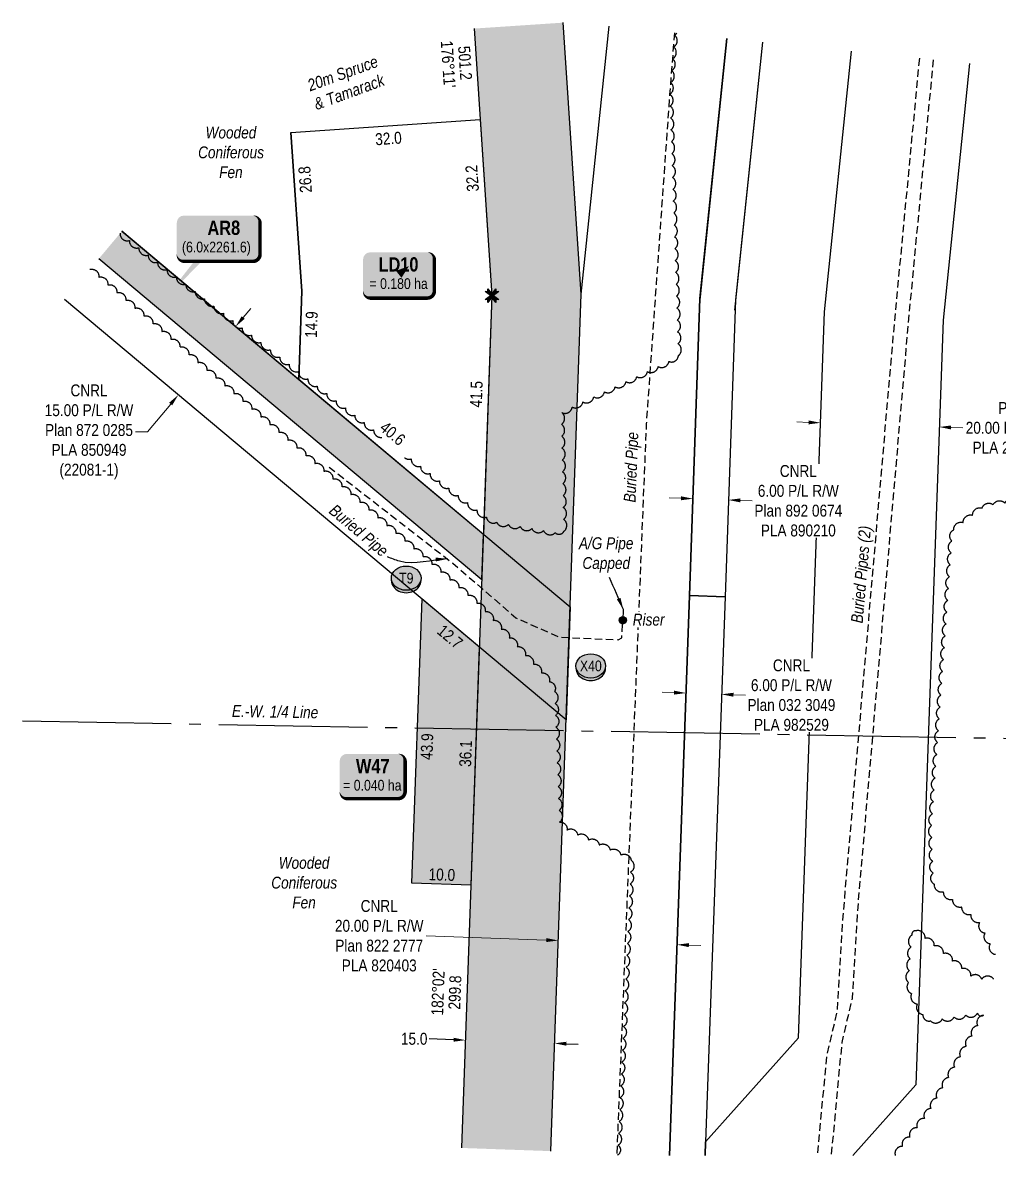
# Model space of a CAD drawing. Extents: x 406232 to 435383, y 6039561 to 6052989.
# Drawn here: x 427700 to 428521, y 6042426 to 6043379 of the extents above; entities that cross this region are included whole.
import ezdxf
from ezdxf.enums import TextEntityAlignment as Align

# ---------------------------------------------------------------- set-up
doc = ezdxf.new("R2010")
doc.units = 0
doc.header["$LTSCALE"] = 5
doc.header["$PDSIZE"] = 0.5
for name, pattern in [('0', [1, 1, 0]), ('foc-QUARTERLINE', [33, 25, -3, 2, -3]), ('UG_PIPE', [1.875, 1.25, -0.625])]:
    doc.linetypes.add(name, pattern=pattern)
doc.layers.get('Defpoints').update_dxf_attribs({"color": 9})
doc.layers.add('AS-GENERAL', color=48, linetype='Continuous', lineweight=18)
doc.layers.add('F-RW-T', color=190, linetype='Continuous', lineweight=9)
for name, color, linetype in [('AS-PIPE-AG', 44, 'Continuous'), ('AS-PIPE-UG', 44, 'UG_PIPE'), ('AS-PIPE-UG-T', 44, 'Continuous'), ('AS-SYMBOL', 7, 'Continuous'), ('F-RW', 190, 'Continuous'), ('L-BD', 7, 'Continuous'), ('L-MON', 1, 'Continuous'), ('L-SECQ', 8, 'foc-QUARTERLINE'), ('P-BUFFER-H 100m', 191, 'Continuous'), ('P-CROSSINGS', 250, 'Continuous'), ('P-PROPOSED', 10, 'Continuous'), ('P-PROPOSED-H', 21, 'Continuous'), ('P-TEMP-BLOCKS', 250, 'Continuous'), ('P-TEMP-H', 41, 'Continuous'), ('P-TEMP_LOG DECK', 46, 'Continuous'), ('P-TEMP_WORKSPACE', 46, 'Continuous'), ('P-TXT', 4, 'Continuous'), ('P-WORKAREA', 113, 'Continuous'), ('P-WORKAREA-H', 111, 'Continuous'), ('T-BUSH', 110, '0'), ('T-BUSH-T', 110, 'Continuous'), ('WETLAND-T', 146, 'Continuous')]:
    doc.layers.add(name, color=color, linetype=linetype)
doc.styles.add('80', font='ARIALN.TTF', dxfattribs={"height": 10})
doc.styles.add('80CG', font='ARIALN.TTF', dxfattribs={"height": 10})
doc.styles.add('80L', font='ARIALN.TTF', dxfattribs={"height": 10})
doc.styles.add('BOLD', font='ARIALNB.TTF')
doc.styles.add('Crossing', font='ARIALN.TTF', dxfattribs={"height": 10})
doc.dimstyles.new('Compass 5 000', dxfattribs={"dimscale": 5, "dimtxt": 9, "dimasz": 2, "dimexe": 0.2, "dimexo": 0.0625, "dimgap": 0.5, "dimtad": 0, "dimtih": 1, "dimtoh": 1, "dimzin": 0, "dimdsep": 46, "dimtxsty": '80CG', "dimcen": 0.1, "dimse1": 1, "dimse2": 1, "dimclrd": 256, "dimclrt": 256, "dimaunit": 1, "dimadec": 4, "dimazin": 0, "dimtfac": 0.06, "dimtofl": 0, "dimtmove": 0, "dimatfit": 1, "dimfxl": 0.2, "dimtolj": 1, "dimtzin": 0, "dimlwd": -1, "dimarcsym": 0})

# ---------------------------------------------------------------- blocks, each defined once
blk = doc.blocks.new('*U538')
h = blk.add_hatch(color=191)
edge = h.paths.add_edge_path()
edge.add_line((-21.5, -19.15), (21.5, -19.15))
edge.add_arc((21.5, -13.15), 6, 270, 360)
edge.add_line((27.5, -13.15), (27.5, 12.5))
edge.add_arc((21.5, 12.5), 6, 0, 90)
edge.add_line((21.5, 18.5), (-21.5, 18.5))
edge.add_arc((-21.5, 12.5), 6, 90, 180)
edge.add_line((-27.5, 12.5), (-27.5, -13.15))
edge.add_arc((-21.5, -13.15), 6, 180, 270)
at = {"color": 250, "flags": 128}
blk.add_lwpolyline([(-21.5, -19.15, 3, 3, 0), (21.5, -19.15, 3, 3, 0.414214), (27.5, -13.15, 3, 3, 0), (27.5, 12.5, 3, 0, 0.414214), (21.5, 18.5, 0, 0, 0), (-21.5, 18.5, 0, 0, 0.414214), (-27.5, 12.5, 0, 0, 0), (-27.5, -13.15, 0, 3, 0.414214)], format="xyseb", close=True, dxfattribs=at)
at = {"flags": 128}
blk.add_lwpolyline([(3.22, -14.8, 0, 7.5, 0), (0, 0, 0, 0, 0)], format="xyseb", dxfattribs=at)
at = {"color": 250}
for tag, p, height, style in [('TEMP_AREA_W1_001', (-9.21, 2.24), 12, 'BOLD'), ('ENTER_TEXT_001', (-30.66, -12.47), 9, '80')]:
    blk.add_attdef(tag, p, '', height=height, dxfattribs=dict(at, style=style))
blk = doc.blocks.new('*D614')
at = {"layer": 'Defpoints', "color": 0, "transparency": 16777216}
for p in [(427824.12, 6043169.4), (427775.97, 6043111.95), (427830.71, 6043066.07)]:
    blk.add_point(p, dxfattribs=at)
at = {"layer": 'F-RW-T', "transparency": 16777216}
for p, q in [((427885.28, 6043131.19), (427891.71, 6043138.85)), ((427824.28, 6043058.41), (427804.68, 6043035.02)), ((427804.68, 6043035.02), (427794.68, 6043035.02))]:
    blk.add_line(p, q, dxfattribs=at)
for points in [[(427884.01, 6043132.26), (427886.56, 6043130.12), (427878.86, 6043123.52)], [(427823, 6043059.48), (427825.56, 6043057.33), (427830.71, 6043066.07)]]:
    blk.add_solid(points, dxfattribs=at)
at = {"layer": 'F-RW-T', "transparency": 16777216, "insert": (427755.6, 6043035.02), "char_height": 10, "attachment_point": 5, "style": '80CG'}
blk.add_mtext('\\A1;CNRL\\P15.00 P/L R/W\\PPlan 872 0285\\PPLA 850949\\P(22081-1)', dxfattribs=at)
blk = doc.blocks.new('RISER')
h = blk.add_hatch(color=255)
h.dxf.hatch_style = 1
edge = h.paths.add_edge_path()
edge.add_arc((0, 0), 0.7, 0, 360)
blk.add_hatch(color=48).paths.add_polyline_path([(0.58, -0.15), (-0.58, -0.15, 0.774597)])
at = {"color": 48}
blk.add_line((-0.58, -0.15), (0.58, -0.15), dxfattribs=at)
blk.add_circle((0, 0), 0.6, dxfattribs=at)
blk = doc.blocks.new('TEMP')
h = blk.add_hatch(color=255)
h.dxf.hatch_style = 1
h.paths.add_polyline_path([(0, 0.25), (-0.67, 1.15), (-0.67, 0.67), (-1.15, 0.67), (-0.25, 0), (-1.15, -0.67), (-0.67, -0.67), (-0.67, -1.15), (0, -0.25), (0.67, -1.15), (0.67, -0.67), (1.15, -0.67), (0.25, 0), (1.15, 0.67), (0.67, 0.67), (0.67, 1.15)])
h.paths.add_polyline_path([(0.57, 0.85), (0.57, 0.57), (0.85, 0.57), (0.08, 0), (0.85, -0.57), (0.57, -0.57), (0.57, -0.85), (0, -0.08), (-0.57, -0.85), (-0.57, -0.57), (-0.85, -0.57), (-0.08, 0), (-0.85, 0.57), (-0.57, 0.57), (-0.57, 0.85), (0, 0.08)], flags=16)
h = blk.add_hatch(color=1)
h.dxf.hatch_style = 1
h.paths.add_polyline_path([(0, 0.08), (-0.57, 0.85), (-0.57, 0.57), (-0.85, 0.57), (-0.08, 0), (-0.85, -0.57), (-0.57, -0.57), (-0.57, -0.85), (0, -0.08), (0.57, -0.85), (0.57, -0.57), (0.85, -0.57), (0.08, 0), (0.85, 0.57), (0.57, 0.57), (0.57, 0.85)])
at = {"color": 1}
for p, q in [((-0.08, 0), (0.08, 0)), ((0, 0.08), (0, -0.08))]:
    blk.add_line(p, q, dxfattribs=at)
at = {"color": 255, "flags": 128}
blk.add_lwpolyline([(-0.25, 0), (-1.15, 0.67), (-0.67, 0.67), (-0.67, 1.15), (0, 0.25), (0.67, 1.15), (0.67, 0.67), (1.15, 0.67), (0.25, 0), (1.15, -0.67), (0.67, -0.67), (0.67, -1.15), (0, -0.25), (-0.67, -1.15), (-0.67, -0.67), (-1.15, -0.67)], close=True, dxfattribs=at)
at = {"color": 1, "flags": 128}
blk.add_lwpolyline([(-0.08, 0), (-0.85, 0.57), (-0.57, 0.57), (-0.57, 0.85), (0, 0.08), (0.57, 0.85), (0.57, 0.57), (0.85, 0.57), (0.08, 0), (0.85, -0.57), (0.57, -0.57), (0.57, -0.85), (0, -0.08), (-0.57, -0.85), (-0.57, -0.57), (-0.85, -0.57)], close=True, dxfattribs=at)
blk = doc.blocks.new('*U616')
h = blk.add_hatch(color=191)
edge = h.paths.add_edge_path()
edge.add_line((-24, -20), (24, -20))
edge.add_arc((24, -14), 6, 270, 360)
edge.add_line((30, -14), (30, 12.5))
edge.add_arc((24, 12.5), 6, 0, 90)
edge.add_line((24, 18.5), (-24, 18.5))
edge.add_arc((-24, 12.5), 6, 90, 180)
edge.add_line((-30, 12.5), (-30, -14))
edge.add_arc((-24, -14), 6, 180, 270)
at = {"color": 250, "flags": 128}
blk.add_lwpolyline([(-24, -20, 3, 3, 0), (24, -20, 3, 3, 0.414214), (30, -14, 3, 3, 0), (30, 12.5, 3, 0, 0.414214), (24, 18.5, 0, 0, 0), (-24, 18.5, 0, 0, 0.414214), (-30, 12.5, 0, 0, 0), (-30, -14, 0, 3, 0.414214)], format="xyseb", close=True, dxfattribs=at)
at = {"flags": 128}
blk.add_lwpolyline([(8.67, 6.9, 0, 7.5, 0), (0, 0, 0, 0, 0)], format="xyseb", dxfattribs=at)
at = {"color": 250}
for tag, p, height, style in [('TEMP_AREA_W1_001', (-9.21, 2.24), 12, 'BOLD'), ('ENTER_TEXT_001', (-30.66, -12.47), 9, '80')]:
    blk.add_attdef(tag, p, '', height=height, dxfattribs=dict(at, style=style))
blk = doc.blocks.new('*D618')
at = {"layer": 'Defpoints', "color": 0, "transparency": 16777216}
for p in [(428150.19, 6042607.2), (428150.23, 6042608.22), (428250.12, 6042604.67)]:
    blk.add_point(p, dxfattribs=at)
at = {"layer": 'F-RW-T', "transparency": 16777216}
for p, q in [((428140.2, 6042607.56), (428039.19, 6042611.15)), ((428260.08, 6042603.29), (428270.07, 6042602.94))]:
    blk.add_line(p, q, dxfattribs=at)
for points in [[(428140.26, 6042609.22), (428140.14, 6042605.89), (428150.19, 6042607.2)], [(428260.14, 6042604.96), (428260.02, 6042601.63), (428250.09, 6042603.65)]]:
    blk.add_solid(points, dxfattribs=at)
at = {"layer": 'F-RW-T', "transparency": 16777216, "insert": (427999.65, 6042611.15), "char_height": 10, "attachment_point": 5, "style": '80CG'}
blk.add_mtext('\\A1;CNRL\\P20.00 P/L R/W\\PPlan 822 2777\\PPLA 820403', dxfattribs=at)
blk = doc.blocks.new('*D619')
at = {"layer": 'Defpoints', "color": 0, "transparency": 16777216}
for p in [(428257.96, 6042825.12), (428287.93, 6042824.05), (428287.58, 6042814.24)]:
    blk.add_point(p, dxfattribs=at)
at = {"layer": 'F-RW-T', "transparency": 16777216}
for p, q in [((428247.62, 6042815.67), (428237.63, 6042816.02)), ((428297.58, 6042813.89), (428307.57, 6042813.53))]:
    blk.add_line(p, q, dxfattribs=at)
for points in [[(428247.68, 6042817.33), (428247.56, 6042814), (428257.62, 6042815.31)], [(428297.64, 6042815.55), (428297.52, 6042812.22), (428287.58, 6042814.24)]]:
    blk.add_solid(points, dxfattribs=at)
at = {"layer": 'F-RW-T', "transparency": 16777216, "insert": (428346.32, 6042813.53), "char_height": 10, "attachment_point": 5, "style": '80CG', "bg_fill": 3, "box_fill_scale": 1.1, "bg_fill_color": 256, "bg_fill_true_color": 13158600, "bg_fill_transparency": 0}
blk.add_mtext('\\A1;CNRL\\P6.00 P/L R/W\\PPlan 032 3049\\PPLA 982529', dxfattribs=at)
blk = doc.blocks.new('*D620')
at = {"layer": 'Defpoints', "color": 0, "transparency": 16777216}
for p in [(428293.4, 6042977.7), (428262.6, 6042955.58), (428292.57, 6042954.52)]:
    blk.add_point(p, dxfattribs=at)
at = {"layer": 'F-RW-T', "transparency": 16777216}
for p, q in [((428253.44, 6042979.12), (428243.44, 6042979.48)), ((428303.39, 6042977.34), (428313.38, 6042976.99))]:
    blk.add_line(p, q, dxfattribs=at)
for points in [[(428253.5, 6042980.79), (428253.38, 6042977.46), (428263.43, 6042978.77)], [(428303.45, 6042979.01), (428303.33, 6042975.68), (428293.4, 6042977.7)]]:
    blk.add_solid(points, dxfattribs=at)
at = {"layer": 'F-RW-T', "transparency": 16777216, "insert": (428352.11, 6042976.99), "char_height": 10, "attachment_point": 5, "style": '80CG', "bg_fill": 3, "box_fill_scale": 1.1, "bg_fill_color": 256, "bg_fill_true_color": 13158600, "bg_fill_transparency": 0}
blk.add_mtext('\\A1;CNRL\\P6.00 P/L R/W\\PPlan 892 0674\\PPLA 890210', dxfattribs=at)
blk = doc.blocks.new('*D621')
at = {"layer": 'Defpoints', "color": 0, "transparency": 16777216}
for p in [(428371.45, 6043063.07), (428471.34, 6043059.52), (428470.61, 6043039.06)]:
    blk.add_point(p, dxfattribs=at)
at = {"layer": 'F-RW-T', "transparency": 16777216}
for p, q in [((428360.73, 6043042.97), (428350.73, 6043043.32)), ((428480.6, 6043038.7), (428490.6, 6043038.35))]:
    blk.add_line(p, q, dxfattribs=at)
for points in [[(428360.78, 6043044.63), (428360.67, 6043041.3), (428370.72, 6043042.61)], [(428480.66, 6043040.37), (428480.54, 6043037.04), (428470.61, 6043039.06)]]:
    blk.add_solid(points, dxfattribs=at)
at = {"layer": 'F-RW-T', "transparency": 16777216, "insert": (428530.14, 6043038.35), "char_height": 10, "attachment_point": 5, "style": '80CG'}
blk.add_mtext('\\A1;PGI\\P20.00 P/L R/W\\PPLA 240422', dxfattribs=at)
blk = doc.blocks.new('*D622')
at = {"layer": 'Defpoints', "color": 0, "transparency": 16777216}
for p in [(428072.24, 6042524.48), (428072.2, 6042523.38), (428147.16, 6042521.81)]:
    blk.add_point(p, dxfattribs=at)
at = {"layer": 'P-TXT', "transparency": 16777216}
for p, q in [((428062.21, 6042523.73), (428041.8, 6042524.46)), ((428157.11, 6042520.36), (428167.11, 6042520))]:
    blk.add_line(p, q, dxfattribs=at)
for points in [[(428062.27, 6042525.4), (428062.15, 6042522.07), (428072.2, 6042523.38)], [(428157.17, 6042522.02), (428157.05, 6042518.69), (428147.12, 6042520.71)]]:
    blk.add_solid(points, dxfattribs=at)
at = {"layer": 'P-TXT', "transparency": 16777216, "insert": (428029.05, 6042524.46), "char_height": 10, "attachment_point": 5, "style": '80CG'}
blk.add_mtext('\\A1;15.0', dxfattribs=at)
blk = doc.blocks.new('xing3')
h = blk.add_hatch(color=250)
h.dxf.hatch_style = 1
edge = h.paths.add_edge_path()
edge.add_ellipse((0, -2.05), major_axis=(-12.5, 0), ratio=0.816297, start_angle=0, end_angle=180)
edge.add_line((12.5, -2.05), (12.5, 0))
edge.add_ellipse((0, 0), major_axis=(-12.5, 0), ratio=0.816297, start_angle=0, end_angle=180, ccw=False)
edge.add_line((-12.5, 0), (-12.5, -2.05))
at = {"layer": 'P-BUFFER-H 100m'}
h = blk.add_hatch(color=256, dxfattribs=at)
h.dxf.hatch_style = 1
edge = h.paths.add_edge_path()
edge.add_ellipse((0, 0), major_axis=(-12.5, 0), ratio=0.816297, start_angle=0, end_angle=360)
at = {"color": 250}
blk.add_ellipse((0, 0), major_axis=(-12.5, 0), ratio=0.816297, dxfattribs=at)
blk.add_ellipse((0, -2.05), major_axis=(-12.5, 0), ratio=0.816297, start_param=0, end_param=3.141593, dxfattribs=at)
at = {"color": 250, "style": 'Crossing'}
blk.add_attdef('CROSSING', text='', height=9, dxfattribs=at).set_placement((0.09, 0.02), align=Align.MIDDLE_CENTER)
at = {"color": 250, "style": 'Crossing', "flags": 1}
for tag, p in [('OWNER', (0.09, -12.49)), ('DESCRIPTION', (0.09, -25.77)), ('LOCATION', (0.09, -39.3)), ('DWG_REF', (0.09, -52.84))]:
    blk.add_attdef(tag, text='', height=9, dxfattribs=at).set_placement(p, align=Align.MIDDLE_CENTER)
blk = doc.blocks.new('xing2')
h = blk.add_hatch(color=50)
h.dxf.hatch_style = 1
edge = h.paths.add_edge_path()
edge.add_ellipse((0, 0), major_axis=(-12.5, 0), ratio=0.816297, start_angle=0, end_angle=360)
h = blk.add_hatch(color=250)
h.dxf.hatch_style = 1
edge = h.paths.add_edge_path()
edge.add_ellipse((0, -2.05), major_axis=(-12.5, 0), ratio=0.816297, start_angle=0, end_angle=180)
edge.add_line((12.5, -2.05), (12.5, 0))
edge.add_ellipse((0, 0), major_axis=(-12.5, 0), ratio=0.816297, start_angle=0, end_angle=180, ccw=False)
edge.add_line((-12.5, 0), (-12.5, -2.05))
at = {"color": 250}
blk.add_ellipse((0, 0), major_axis=(-12.5, 0), ratio=0.816297, dxfattribs=at)
blk.add_ellipse((0, -2.05), major_axis=(-12.5, 0), ratio=0.816297, start_param=0, end_param=3.141593, dxfattribs=at)
at = {"color": 250, "style": 'Crossing'}
blk.add_attdef('CROSSING', text='', height=9, dxfattribs=at).set_placement((0.09, 0.02), align=Align.MIDDLE_CENTER)
at = {"color": 250, "style": 'Crossing', "flags": 1}
for tag, p in [('OWNER', (0.09, -12.49)), ('DESCRIPTION', (0.09, -25.77)), ('LOCATION', (0.09, -39.3)), ('DWG_REF', (0.09, -52.84))]:
    blk.add_attdef(tag, text='', height=9, dxfattribs=at).set_placement(p, align=Align.MIDDLE_CENTER)
blk = doc.blocks.new('*U1080')
h = blk.add_hatch(color=111)
edge = h.paths.add_edge_path()
edge.add_line((-29, -20), (29, -20))
edge.add_arc((29, -14), 6, 270, 360)
edge.add_line((35, -14), (35, 12.5))
edge.add_arc((29, 12.5), 6, 0, 90)
edge.add_line((29, 18.5), (-29, 18.5))
edge.add_arc((-29, 12.5), 6, 90, 180)
edge.add_line((-35, 12.5), (-35, -14))
edge.add_arc((-29, -14), 6, 180, 270)
at = {"color": 250, "flags": 128}
blk.add_lwpolyline([(-29, -20, 3, 3, 0), (29, -20, 3, 3, 0.414214), (35, -14, 3, 3, 0), (35, 12.5, 3, 0, 0.414214), (29, 18.5, 0, 0, 0), (-29, 18.5, 0, 0, 0.414214), (-35, 12.5, 0, 0, 0), (-35, -14, 0, 3, 0.414214)], format="xyseb", close=True, dxfattribs=at)
at = {"flags": 128}
blk.add_lwpolyline([(-46.27, -53.14, 0, 7.5, 0), (0, 0, 0, 0, 0)], format="xyseb", dxfattribs=at)
at = {"color": 250}
for tag, p, height, style in [('TEMP_AREA_W1_001', (-9.21, 2.24), 12, 'BOLD'), ('ENTER_TEXT_001', (-30.66, -12.47), 9, '80')]:
    blk.add_attdef(tag, p, '', height=height, dxfattribs=dict(at, style=style))

msp = doc.modelspace()

# ---------------------------------------------------------------- hatches: boundary and pattern name
at = {"layer": 'P-PROPOSED-H'}
h = msp.add_hatch(color=256, dxfattribs=at)
h.dxf.hatch_style = 1
h.paths.add_polyline_path([(428068.974, 6042432.703), (428143.893, 6042430.038), (428169.529, 6043150.721), (428154.317, 6043379.155), (428079.517, 6043374.175), (428094.474, 6043149.56)])
at = {"layer": 'P-TEMP-H'}
h = msp.add_hatch(color=256, dxfattribs=at)
h.dxf.hatch_style = 1
h.paths.add_polyline_path([(427925.267, 6043286.715), (427934.575, 6043153.198), (427931.937, 6043079.038), (428087.333, 6042948.798), (428094.474, 6043149.56), (428084.601, 6043297.823)], flags=17)
h.paths.add_polyline_path([(427925.267, 6043286.715), (427934.575, 6043153.198)], flags=0)
edge = h.paths.add_edge_path(flags=17)
edge.add_line((427934.575, 6043153.198), (427931.937, 6043079.038))
edge.add_line((427934.575, 6043153.198), (427925.267, 6043286.715))
edge.add_line((427925.267, 6043286.715), (428084.601, 6043297.823))
edge.add_line((428084.601, 6043297.823), (428094.474, 6043149.56))
edge.add_line((428094.474, 6043149.56), (428087.333, 6042948.798))
edge.add_line((428087.333, 6042948.798), (427931.937, 6043079.038))
h = msp.add_hatch(color=256, dxfattribs=at)
h.dxf.hatch_style = 1
h.paths.add_polyline_path([(428076.848, 6042654.034), (428083.954, 6042853.816), (428035.393, 6042894.516), (428026.902, 6042655.811)])
at = {"layer": 'P-WORKAREA-H'}
h = msp.add_hatch(color=256, dxfattribs=at)
h.dxf.hatch_style = 1
h.paths.add_polyline_path([(427783.216, 6043203.685), (427763.954, 6043180.703), (428085.981, 6042910.806), (428087.333, 6042948.798)])

# ---------------------------------------------------------------- linework, layer by layer
at = {"layer": 'AS-PIPE-AG', "flags": 128}
msp.add_lwpolyline([(428204.696, 6042885.546), (428204.521, 6042876.521)], dxfattribs=at)
at = {"layer": 'AS-PIPE-UG', "flags": 128}
for points in [[(428247.908, 6043370.524), (428243.906, 6043318.791), (428224.231, 6043041.856), (428199.38, 6042426.485)], [(428453.904, 6043349.165), (428431.7, 6043115.531), (428389.525, 6042627.586), (428384.53, 6042547.116), (428375.85, 6042509.936), (428367.986, 6042426.485)], [(428465.536, 6043347.959), (428444.545, 6043127.092), (428402.37, 6042639.147), (428397.375, 6042558.677), (428388.695, 6042521.497), (428379.742, 6042426.485)], [(427957.446, 6043005.421), (428061.556, 6042924.531), (428114.541, 6042878.561), (428151.221, 6042862.236), (428178.011, 6042861.141), (428200.611, 6042860.196), (428203.571, 6042861.801), (428204.521, 6042876.521)]]:
    msp.add_lwpolyline(points, dxfattribs=at)
at = {"layer": 'Defpoints', "color": 6}
for p, q in [((428169.529, 6043150.721), (428192.903, 6043376.227)), ((428268.95, 6043140.416), (428292.324, 6043365.918)), ((428298.777, 6043137.324), (428322.151, 6043362.826))]:
    msp.add_line(p, q, dxfattribs=at)
at = {"layer": 'F-RW'}
for points in [[(428143.893, 6042430.038), (428169.529, 6043150.721), (428169.529, 6043150.721), (428192.903, 6043376.227)], [(428292.124, 6043365.939), (428269.42, 6043147.168), (428260.536, 6042897.423), (428256.89, 6042794.916), (428243.784, 6042426.485)], [(428321.889, 6043362.853), (428299.387, 6043146.102), (428290.504, 6042896.37), (428260.536, 6042897.423), (428269.42, 6043147.168), (428292.124, 6043365.939)], [(428273.789, 6042426.485), (428274.19, 6042437.755), (428352.322, 6042525.438), (428374.039, 6043135.942), (428396.761, 6043355.09)], [(428496.182, 6043344.781), (428473.809, 6043129.003), (428450.931, 6042485.856), (428398.027, 6042426.485)], [(427783.216, 6043203.685), (428160.174, 6042887.748), (428156.796, 6042792.766), (427735.062, 6043146.23)], [(428243.784, 6042426.485), (428244.607, 6042449.632), (428260.536, 6042897.423), (428290.504, 6042896.37), (428274.19, 6042437.757), (428273.789, 6042426.485)]]:
    msp.add_lwpolyline(points, dxfattribs=at)
at = {"layer": 'L-SECQ', "flags": 128}
msp.add_lwpolyline([(427699.797, 6042791.841), (428532.117, 6042777.178)], dxfattribs=at)
at = {"layer": 'P-PROPOSED', "flags": 128}
msp.add_lwpolyline([(428079.517, 6043374.175), (428094.474, 6043149.56), (428068.974, 6042432.703)], dxfattribs=at)
at = {"layer": 'P-TEMP_LOG DECK', "flags": 128}
msp.add_lwpolyline([(427925.267, 6043286.715), (427934.575, 6043153.198), (427931.937, 6043079.038), (427934.575, 6043153.198), (427925.267, 6043286.715), (428084.601, 6043297.823), (428094.474, 6043149.56), (428087.333, 6042948.798), (427931.937, 6043079.038)], dxfattribs=at)
at = {"layer": 'P-TEMP_WORKSPACE', "flags": 128}
msp.add_lwpolyline([(428076.848, 6042654.034), (428083.954, 6042853.816), (428035.393, 6042894.516), (428026.902, 6042655.811), (428076.848, 6042654.034)], dxfattribs=at)
at = {"layer": 'P-WORKAREA'}
msp.add_lwpolyline([(427763.954, 6043180.703), (428085.981, 6042910.806), (428087.333, 6042948.798), (427783.216, 6043203.685)], dxfattribs=at)
at = {"layer": 'T-BUSH', "flags": 128}
for points in [[(428020.954, 6043013.266, 0.2492444), (428026.58, 6043012.195, 0.5205671), (428034.479, 6043006.071, 0.5205671), (428042.379, 6042999.946, 0.5205671), (428050.278, 6042993.822, 0.5205671), (428058.177, 6042987.697, 0.5205671), (428066.077, 6042981.573, 0.5205671), (428073.976, 6042975.448, 0.5205671), (428081.875, 6042969.324, 0.5205671), (428089.775, 6042963.199, 0.5205671), (428098.5, 6042958.934, 0.5205671), (428108.34, 6042957.174, 0.5205671), (428118.179, 6042955.415, 0.5205671), (428128.018, 6042953.656, 0.5205671), (428137.858, 6042951.897, 0.5205671), (428147.697, 6042950.137, 0.5205671), (428154.959, 6042951.386, 0.5205671), (428154.727, 6042961.379, 0.5205671), (428154.495, 6042971.372, 0.5205671), (428154.263, 6042981.364, 0.5205671), (428154.032, 6042991.357, 0.5205671), (428153.8, 6043001.35, 0.5205671), (428153.568, 6043011.343, 0.5205671), (428153.337, 6043021.335, 0.5205671), (428153.105, 6043031.328, 0.5205671), (428152.873, 6043041.321, 0.5205671), (428153.167, 6043051.22, 0.5205671), (428161.942, 6043055.849, 0.5205671), (428170.985, 6043060.107, 0.5205671), (428180.028, 6043064.365, 0.5205671), (428189.071, 6043068.624, 0.5205671), (428198.114, 6043072.882, 0.5205671), (428207.157, 6043077.14, 0.5205671), (428216.201, 6043081.398, 0.5205671), (428225.244, 6043085.657, 0.5205671), (428234.287, 6043089.915, 0.5205671), (428243.33, 6043094.173, 0.5205671), (428251.245, 6043099.121, 0.5205671), (428250.917, 6043109.111, 0.5205671), (428250.59, 6043119.101, 0.5205671), (428250.262, 6043129.091, 0.5205671), (428249.934, 6043139.081, 0.5205671), (428249.607, 6043149.071, 0.5205671), (428249.279, 6043159.062, 0.5205671), (428248.952, 6043169.052, 0.5205671), (428248.624, 6043179.042, 0.5205671), (428248.296, 6043189.032, 0.5205671), (428247.969, 6043199.022, 0.5205671), (428247.641, 6043209.012, 0.5205671), (428247.314, 6043219.002, 0.5205671), (428246.986, 6043228.992, 0.5205671), (428246.658, 6043238.982, 0.5205671), (428246.331, 6043248.972, 0.5205671), (428246.003, 6043258.962, 0.5205671), (428245.676, 6043268.952, 0.5205671), (428245.348, 6043278.942, 0.5205671), (428245.02, 6043288.932, 0.5205671), (428244.693, 6043298.922, 0.5205671), (428244.365, 6043308.913, 0.5205671), (428244.038, 6043318.903, 0.5205671), (428244.771, 6043328.866, 0.5205671), (428245.609, 6043338.826, 0.5205671), (428246.448, 6043348.786, 0.5205671), (428247.286, 6043358.747, 0.5205671), (428248.124, 6043368.707, 0.1001339), (428249.933, 6043370.314, 0.1001339)], [(427781.701, 6043202.055, 0.520567), (427789.6, 6043195.93, 0.5205671), (427797.5, 6043189.806, 0.5205671), (427805.399, 6043183.681, 0.5205671), (427813.298, 6043177.557, 0.5205671), (427821.198, 6043171.432, 0.5205671), (427829.097, 6043165.308, 0.5205671), (427836.996, 6043159.183, 0.5205671), (427844.896, 6043153.059, 0.5205671), (427852.795, 6043146.934, 0.5205671), (427860.694, 6043140.81, 0.5205671), (427868.594, 6043134.685, 0.5205671), (427876.493, 6043128.561, 0.5205671), (427884.392, 6043122.436, 0.5205671), (427892.292, 6043116.312, 0.5205671), (427900.191, 6043110.187, 0.5205671), (427908.09, 6043104.063, 0.5205671), (427915.99, 6043097.938, 0.5205671), (427923.889, 6043091.814, 0.5205671), (427931.788, 6043085.689, 0.5205671), (427939.688, 6043079.565, 0.5205671), (427947.587, 6043073.44, 0.5205671), (427955.486, 6043067.316, 0.5205671), (427963.386, 6043061.191, 0.5205671), (427971.285, 6043055.067, 0.5205671), (427979.184, 6043048.942, 0.5205671), (427987.083, 6043042.818, 0.5205671), (427994.983, 6043036.693, 0.4610915), (428001.739, 6043030.332, 0.4610915)], [(427756.312, 6043171.651, -0.5205671), (427763.881, 6043165.122, -0.5205671), (427771.449, 6043158.593, -0.5205671), (427779.018, 6043152.064, -0.5205671), (427786.586, 6043145.535, -0.5205671), (427794.154, 6043139.006, -0.5205671), (427801.723, 6043132.477, -0.5205671), (427809.291, 6043125.948, -0.5205671), (427816.86, 6043119.419, -0.5205671), (427824.428, 6043112.89, -0.5205671), (427831.997, 6043106.361, -0.5205671), (427839.565, 6043099.832, -0.5205671), (427847.134, 6043093.303, -0.5205671), (427854.702, 6043086.774, -0.5205671), (427862.271, 6043080.245, -0.5205671), (427869.839, 6043073.717, -0.5205671), (427877.407, 6043067.188, -0.5205671), (427884.976, 6043060.659, -0.5205671), (427892.544, 6043054.13, -0.5205671), (427900.113, 6043047.601, -0.5205671), (427907.681, 6043041.072, -0.5205671), (427915.25, 6043034.543, -0.5205671), (427922.818, 6043028.014, -0.5205671), (427930.387, 6043021.485, -0.5205671), (427937.955, 6043014.956, -0.5205671), (427945.523, 6043008.427, -0.5205671), (427953.092, 6043001.898, -0.5205671), (427960.66, 6042995.369, -0.5205671), (427968.229, 6042988.84, -0.5205671), (427975.797, 6042982.311, -0.5205671), (427983.366, 6042975.782, -0.5205671), (427990.934, 6042969.253, -0.5205671), (427998.503, 6042962.724, -0.5205671), (428006.071, 6042956.195, -0.5205671), (428013.639, 6042949.666, -0.5205671), (428021.208, 6042943.137, -0.5205671), (428028.776, 6042936.608, -0.5205671), (428036.345, 6042930.079, -0.5205671), (428043.913, 6042923.55, -0.5205671), (428051.482, 6042917.021, -0.5205671), (428059.05, 6042910.492, -0.5205671), (428066.619, 6042903.964, -0.5205671), (428074.187, 6042897.435, -0.5205671), (428081.756, 6042890.906, -0.5205671), (428088.802, 6042883.839, -0.5205671), (428095.55, 6042876.465, -0.5205671), (428102.298, 6042869.092, -0.5205671), (428109.046, 6042861.718, -0.5205671), (428115.794, 6042854.344, -0.5205671), (428122.543, 6042846.971, -0.5205671), (428129.291, 6042839.597, -0.5205671), (428136.039, 6042832.223, -0.5205671), (428142.787, 6042824.849, -0.5205671), (428147.205, 6042816.52, -0.5205671), (428147.573, 6042806.532, -0.5205671), (428147.942, 6042796.543, -0.5205671), (428148.311, 6042786.555, -0.5205671), (428148.679, 6042776.566, -0.5205671), (428149.048, 6042766.577, -0.5205671), (428149.417, 6042756.589, -0.5205671), (428149.786, 6042746.6, -0.5205671), (428150.154, 6042736.611, -0.5205671), (428150.523, 6042726.623, -0.5205671), (428150.892, 6042716.634, -0.5205671), (428151.26, 6042706.645, -0.5205671), (428157.561, 6042700.208, -0.5205671), (428166.621, 6042695.985, -0.5205671), (428175.681, 6042691.763, -0.5205671), (428184.74, 6042687.54, -0.5205671), (428193.8, 6042683.318, -0.5205671), (428202.86, 6042679.096, -0.5205671), (428211.54, 6042674.643, -0.5205671), (428211.082, 6042664.658, -0.5205671), (428210.624, 6042654.673, -0.5205671), (428210.165, 6042644.688, -0.5205671), (428209.707, 6042634.703, -0.5205671), (428209.249, 6042624.718, -0.5205671), (428208.791, 6042614.734, -0.5205671), (428208.333, 6042604.749, -0.5205671), (428207.875, 6042594.764, -0.5205671), (428207.416, 6042584.779, -0.5205671), (428206.958, 6042574.794, -0.5205671), (428206.5, 6042564.809, -0.5205671), (428206.042, 6042554.824, -0.5205671), (428205.584, 6042544.839, -0.5205671), (428205.126, 6042534.854, -0.5205671), (428204.667, 6042524.869, -0.5205671), (428204.209, 6042514.884, -0.5205671), (428203.751, 6042504.899, -0.5205671), (428203.293, 6042494.914, -0.5205671), (428202.835, 6042484.929, -0.5205671), (428202.376, 6042474.945, -0.5205671), (428201.918, 6042464.96, -0.5205671), (428201.46, 6042454.975, -0.5205671), (428201.002, 6042444.99, -0.5205671), (428200.544, 6042435.005, -0.5205671), (428200.159, 6042426.622, -0.5205671)], [(428517.988, 6042595.271, -0.5205671), (428513.584, 6042604.244, -0.5205671), (428509.18, 6042613.217, -0.5205671), (428504.776, 6042622.19, -0.5205671), (428497.458, 6042628.863, -0.5205671), (428489.753, 6042635.23, -0.5205671), (428482.048, 6042641.597, -0.5205671), (428474.343, 6042647.965, -0.5205671), (428466.638, 6042654.332, -0.5205671), (428465.444, 6042663.896, -0.5205671), (428465.116, 6042673.887, -0.5205671), (428464.788, 6042683.877, -0.5205671), (428464.46, 6042693.867, -0.5205671), (428464.249, 6042703.854, -0.5205671), (428464.96, 6042713.825, -0.5205671), (428465.671, 6042723.795, -0.5205671), (428466.382, 6042733.765, -0.5205671), (428467.094, 6042743.735, -0.5205671), (428467.805, 6042753.705, -0.5205671), (428468.516, 6042763.675, -0.5205671), (428469.227, 6042773.645, -0.5205671), (428469.938, 6042783.615, -0.5205671), (428470.649, 6042793.585, -0.5205671), (428471.361, 6042803.556, -0.5205671), (428472.072, 6042813.526, -0.5205671), (428472.783, 6042823.496, -0.5205671), (428473.494, 6042833.466, -0.5205671), (428474.205, 6042843.436, -0.5205671), (428474.916, 6042853.406, -0.5205671), (428475.627, 6042863.376, -0.5205671), (428476.339, 6042873.346, -0.5205671), (428477.05, 6042883.316, -0.5205671), (428477.761, 6042893.286, -0.5205671), (428478.472, 6042903.257, -0.5205671), (428479.183, 6042913.227, -0.5205671), (428479.894, 6042923.197, -0.5205671), (428480.606, 6042933.167, -0.5205671), (428481.317, 6042943.137, -0.5205671), (428482.838, 6042952.671, -0.5205671), (428490.773, 6042958.748, -0.5205671), (428498.709, 6042964.826, -0.5205671), (428506.644, 6042970.903, -0.5205671), (428515.93, 6042973.735, -0.5205671), (428525.835, 6042975.079, -0.5205671), (428535.74, 6042976.424, -0.5205671), (428547.718, 6042978.05, -0.5205671)], [(428516.389, 6042574.688, 0.5205671), (428506.394, 6042574.664, 0.5205671), (428497.292, 6042577.134, 0.5205671), (428489.587, 6042583.501, 0.5205671), (428481.882, 6042589.868, 0.5205671), (428474.177, 6042596.235, 0.5205671), (428466.472, 6042602.602, 0.5205671), (428458.767, 6042608.97, 0.5205671), (428451.062, 6042615.337, 0.5205671), (428447.653, 6042611.67, 0.5205671), (428446.942, 6042601.699, 0.5205671), (428446.23, 6042591.729, 0.5205671), (428445.519, 6042581.759, 0.5205671), (428444.808, 6042571.789, 0.5205671), (428447.439, 6042562.534, 0.5205671), (428452.168, 6042553.729, 0.5205671), (428456.898, 6042544.923, 0.5205671), (428463.325, 6042539.569, 0.5205671), (428473.187, 6042541.198, 0.5205671), (428483.049, 6042542.827, 0.5205671), (428492.91, 6042544.456, 0.5205671), (428502.772, 6042546.085, 0.5205671), (428507.771, 6042544.282, 0.5205671), (428502.931, 6042535.537, 0.5205671), (428498.091, 6042526.791, 0.5205671), (428493.252, 6042518.045, 0.5205671), (428488.412, 6042509.3, 0.5205671), (428483.514, 6042500.587, 0.5205671), (428478.55, 6042491.911, 0.5205671), (428473.587, 6042483.235, 0.5205671), (428468.623, 6042474.559, 0.5205671), (428463.66, 6042465.883, 0.5205671), (428458.119, 6042457.596, 0.5205671), (428451.941, 6042449.738, 0.5205671), (428445.763, 6042441.881, 0.5205671), (428439.586, 6042434.023, 0.5205671), (428433.66, 6042426.485, 0.5205671)]]:
    msp.add_lwpolyline(points, format="xyb", dxfattribs=at)

# ---------------------------------------------------------------- block references
at = {"layer": 'L-MON', "xscale": 4.997718399999954, "yscale": 4.997718399999954, "zscale": 4.997718399999954}
msp.add_blockref('TEMP', (428094.474, 6043149.56), dxfattribs=at)
at = {"layer": 'P-CROSSINGS', "xscale": 0.99954368, "yscale": 0.99954368, "zscale": 0.99954368}
for name, p, values in [('xing3', (428022.364, 6042911.94), {'CROSSING': 'T9'}), ('xing2', (428177.548, 6042838.141), {'CROSSING': 'X40'})]:
    msp.add_blockref(name, p, dxfattribs=at).add_auto_attribs(values)
at = {"layer": 'P-TEMP-BLOCKS'}
msp.add_blockref('*U1080', (427864.436, 6043198.397), dxfattribs=at).add_auto_attribs({'TEMP_AREA_W1_001': 'AR8', 'ENTER_TEXT_001': '(6.0x2261.6)'})
at = {"layer": 'P-TEMP-BLOCKS', "color": 6}
ref = msp.add_blockref('*U616', (428016.061, 6043167.503), dxfattribs=dict(at, xscale=0.99954368, yscale=0.99954368, zscale=0.99954368))
ref.add_attrib('TEMP_AREA_W1_001', 'LD10', (427999.071, 6043169.849), dxfattribs={"layer": '0', "color": 250, "height": 11.9945, "style": 'BOLD'})
ref.add_attrib('ENTER_TEXT_001', '= 0.180 ha', (427991.503, 6043155.156), dxfattribs={"layer": '0', "color": 250, "height": 8.9959, "style": '80'})
at = {"layer": 'P-TEMP-BLOCKS'}
ref = msp.add_blockref('*U538', (427993.937, 6042745.635), dxfattribs=at)
ref.add_attrib('TEMP_AREA_W1_001', 'W47', (427980.092, 6042747.879), dxfattribs={"layer": '0', "color": 250, "height": 12, "style": 'BOLD'})
ref.add_attrib('ENTER_TEXT_001', '= 0.040 ha', (427969.368, 6042733.281), dxfattribs={"layer": '0', "color": 250, "height": 9, "style": '80'})

# ---------------------------------------------------------------- texts
at = {"layer": 'AS-PIPE-UG-T', "char_height": 9.99544, "attachment_point": 1, "style": '80L'}
for s, width, insert, rotation in [('{\\fArial Narrow|b0|i1|c0|p34;Buried Pipe}', 59.00894, (428205.242, 6042975.886), 87.687459), ('\\pi0.29884;{\\fArial Narrow|b0|i1|c0|p34;Buried Pipe}', 59.00894, (427962.821, 6042975.134), 320.032958), ('{\\fArial Narrow|b0|i1|c0|p34;Buried Pipes (2)}', 81.53617, (428396.283, 6042874.605), 85.059979)]:
    msp.add_mtext_dynamic_manual_height_columns(s, width=width, gutter_width=49.977, heights=[0], dxfattribs=dict(at, insert=insert, rotation=rotation))
at = {"layer": 'L-BD', "color": 5, "style": '80L'}
for s, rotation, p in [("176°11'", 273.8097, (428057.71, 6043344.274)), ('501.2', 273.8097, (428071.922, 6043345.22)), ("182°02'", 87.9628, (428049.067, 6042563.957)), ('299.8', 87.9628, (428063.302, 6042563.45))]:
    msp.add_text(s, height=9.9954, rotation=rotation, dxfattribs=at).set_placement(p, align=Align.MIDDLE)
at = {"layer": 'L-SECQ', "insert": (427875.931, 6042805.291), "char_height": 9.99544, "attachment_point": 1, "rotation": 358.990727, "style": '80L'}
msp.add_mtext_dynamic_manual_height_columns('{\\fArial Narrow|b0|i1|c0|p34;E.-W. 1/4 Line}', width=72.37255, gutter_width=49.977, heights=[0], dxfattribs=at)
at = {"layer": 'P-TEMP_LOG DECK', "style": '80L'}
for s, rotation, p in [('32.0', 3.9837, (428007.45, 6043281.758)), ('26.8', 93.988, (427937.334, 6043247.208)), ('32.2', 94.0509, (428077.783, 6043248.189)), ('14.9', 87.9628, (427942.627, 6043125.226)), ('41.5', 87.9628, (428081.383, 6043066.664)), ('40.6', 320.033, (428011.013, 6043033.693))]:
    msp.add_text(s, height=9.9954, rotation=rotation, dxfattribs=at).set_placement(p, align=Align.MIDDLE)
at = {"layer": 'P-TEMP_WORKSPACE', "style": '80L'}
for s, rotation, p in [('12.7', 320.033, (428059.307, 6042862.764)), ('43.9', 87.9628, (428039.801, 6042770.229)), ('36.1', 87.9628, (428072.301, 6042764.394)), ('10.0', 357.9628, (428052.376, 6042662.602))]:
    msp.add_text(s, height=9.9954, rotation=rotation, dxfattribs=at).set_placement(p, align=Align.MIDDLE)
at = {"layer": 'T-BUSH-T', "insert": (427936.068, 6043329.919), "char_height": 9.9954, "attachment_point": 1, "rotation": 20, "style": '80L', "bg_fill": 3, "box_fill_scale": 1.1, "bg_fill_color": 256, "bg_fill_transparency": 0}
msp.add_mtext_dynamic_manual_height_columns('\\pi2.31056;{\\fArial Narrow|b0|i1|c0|p34;20m Spruce \\P\\pi1.98329;& Tamarack}', width=65.39804, gutter_width=49.978, heights=[0], dxfattribs=at)
at = {"layer": 'WETLAND-T', "char_height": 10, "width": 55.46835, "attachment_point": 1, "style": '80L'}
for insert in [(427846.784, 6043291.743), (427908.291, 6042677.525)]:
    msp.add_mtext('\\pi6.83718;{\\fArial Narrow|b0|i1|c0|p34;Wooded \\P\\pi0.56842;Coniferous\\P\\pi18.27988;Fen}', dxfattribs=dict(at, insert=insert))

# ---------------------------------------------------------------- dimensions: what is measured, and where the dimension line sits
at = {"layer": 'F-RW-T'}
for base, p1, p2, angle, text, picture, middle in [((427830.705, 6043066.069), (427824.122, 6043169.4), (427775.968, 6043111.945), 230.032958, 'CNRL\\P15.00 P/L R/W\\PPlan 872 0285\\PPLA 850949\\P(22081-1)', '*D614', (427755.598, 6043035.022)), ((428470.61, 6043039.058), (428371.446, 6043063.07), (428471.337, 6043059.516), 357.962769, 'PGI\\P20.00 P/L R/W\\PPLA 240422', '*D621', (428530.136, 6043038.347)), ((428150.195, 6042607.203), (428250.122, 6042604.667), (428150.231, 6042608.221), 177.962769, 'CNRL\\P20.00 P/L R/W\\PPlan 822 2777\\PPLA 820403', '*D618', (427999.654, 6042611.152))]:
    dim = msp.add_linear_dim(base=base, p1=p1, p2=p2, angle=angle, text=text, dimstyle='Compass 5 000', dxfattribs=at)
    dim.commit()
    dim.dimension.update_dxf_attribs({"geometry": picture, "text_midpoint": middle, "dimtype": 161})
at = {"layer": 'P-TXT'}
dim = msp.add_linear_dim(base=(428072.2, 6042523.379), p1=(428147.157, 6042521.811), p2=(428072.239, 6042524.476), angle=177.962769, text='15.0', dimstyle='Compass 5 000', dxfattribs=at)
dim.commit()
dim.dimension.update_dxf_attribs({"geometry": '*D622', "text_midpoint": (428029.046, 6042524.461), "dimtype": 161})

# ---------------------------------------------------------------- leaders
at = {"layer": 'AS-GENERAL', "path_type": 1}
msp.add_leader([(428204.982, 6042885.556), (428193.333, 6042912.561)], dimstyle='Compass 5 000', override={"dimgap": 0.5, "dimtad": 0}, dxfattribs=at)
at = {"layer": 'AS-PIPE-UG-T', "path_type": 1}
msp.add_leader([(428057.195, 6042928.151), (428016.71, 6042926.156), (428006.489, 6042929.79)], dimstyle='Compass 5 000', override={"dimgap": 0.5, "dimtad": 0}, dxfattribs=at)

# ---------------------------------------------------------------- next in the draw order: texts
at = {"layer": 'AS-GENERAL', "char_height": 9.99544, "attachment_point": 1, "style": '80L', "bg_fill": 3, "box_fill_scale": 1.15, "bg_fill_color": 256, "bg_fill_true_color": 256, "bg_fill_transparency": 0}
for s, width, insert in [('\\pi0.04998;{\\fArial Narrow|b0|i1|c0|p34;A/G Pipe \\P\\pi3.00906;Capped}', 45.64533, (428167.539, 6042946.303)), ('\\pi0.32611;{\\fArial Narrow|b0|i1|c0|p34;Riser}', 27.809, (428212.536, 6042882.039))]:
    msp.add_mtext_dynamic_manual_height_columns(s, width=width, gutter_width=49.977, heights=[0], dxfattribs=dict(at, insert=insert))

# ---------------------------------------------------------------- next in the draw order: dimensions: what is measured, and where the dimension line sits
at = {"layer": 'F-RW-T'}
dim = msp.add_linear_dim(base=(428293.397, 6042977.7), p1=(428262.605, 6042955.582), p2=(428292.572, 6042954.516), angle=357.962769, text='CNRL\\P6.00 P/L R/W\\PPlan 892 0674\\PPLA 890210', dimstyle='Compass 5 000', override={"dimtfill": 1}, dxfattribs=at)
dim.commit()
dim.dimension.update_dxf_attribs({"geometry": '*D620', "text_midpoint": (428352.109, 6042976.989), "dimtype": 161})

# ---------------------------------------------------------------- next in the draw order: linework, layer by layer
at = {"layer": 'P-PROPOSED', "flags": 128}
msp.add_lwpolyline([(428143.893, 6042430.038), (428169.529, 6043150.721), (428154.317, 6043379.155)], dxfattribs=at)

# ---------------------------------------------------------------- next in the draw order: block references
at = {"layer": 'AS-SYMBOL', "xscale": 4.997718399999954, "yscale": 4.997718399999954, "zscale": 4.997718399999954}
msp.add_blockref('RISER', (428204.521, 6042876.521), dxfattribs=at)

# ---------------------------------------------------------------- next in the draw order: dimensions: what is measured, and where the dimension line sits
at = {"layer": 'F-RW-T'}
dim = msp.add_aligned_dim(p1=(428257.964, 6042825.119), p2=(428287.931, 6042824.053), distance=-9.815, text='CNRL\\P6.00 P/L R/W\\PPlan 032 3049\\PPLA 982529', dimstyle='Compass 5 000', override={"dimtfill": 1}, dxfattribs=at)
dim.commit()
dim.dimension.update_dxf_attribs({"geometry": '*D619', "text_midpoint": (428346.318, 6042813.533)})

doc.saveas('drawing.dxf')
